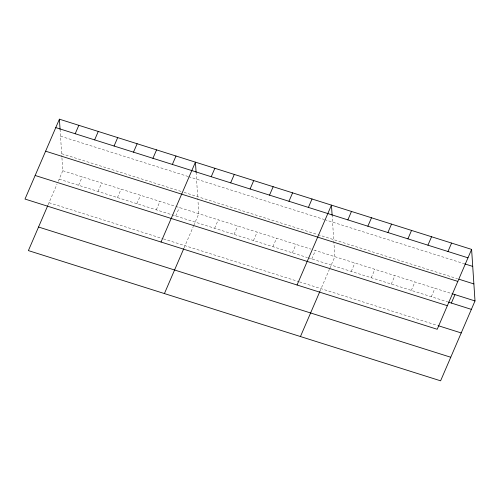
<?xml version="1.0" encoding="UTF-8"?>
<svg xmlns="http://www.w3.org/2000/svg" width="500" height="500" viewBox="0 0 500 500"><rect width="100%" height="100%" fill="white"/><g stroke="black" fill="none" stroke-linecap="round" stroke-linejoin="round"><path stroke-width="0.38" stroke-dasharray="2.5 1.88" d="M48.087 204.875L57.075 184.006M58.269 181.238L62.794 170.725L61.925 157.581M78.594 185.294L82.225 176.863M98.025 191.431L101.656 183M117.463 197.569L121.088 189.144M136.894 203.713L140.525 195.281M156.325 209.85L159.956 201.419M175.756 215.987L179.387 207.556M184.112 247.85L193.4 226.287M193.7 225.594L198.819 213.7L197.956 200.556M214.625 228.263L218.256 219.838M234.056 234.406L237.688 225.975M253.487 240.544L257.119 232.113M272.919 246.681L276.55 238.25M292.356 252.819L295.981 244.394M311.788 258.962L315.419 250.531M319.837 291.531L329.425 269.262M329.725 268.569L334.85 256.669L332.119 215.175M351.244 271.425L354.869 262.994M371.262 277.75L374.894 269.319M391.281 284.075L394.913 275.644M411.306 290.4L414.938 281.969M431.325 296.725L434.956 288.294M60.519 136.188L187.913 176.431M188.631 176.663L323.938 219.406M324.663 219.631L463.831 263.6M61.675 153.713L181.15 191.456M184.025 192.369L317.175 234.431M317.894 234.656L457.569 278.781M62.794 170.725L175.069 206.194M175.787 206.419L311.1 249.169M313.975 250.075L451.269 293.45M59.162 179.156L307.469 257.594M308.188 257.825L447.644 301.875M49.006 202.731L162.725 238.656M163.444 238.881L298.756 281.625M299.475 281.856L437.488 325.456M196.088 172.206L197.906 199.781M60.062 129.231L61.875 156.806"/><path stroke-width="0.75" d="M59.4 119.181L25 199.056L437.206 329.275L471.606 249.4L59.4 119.181L60.062 129.231M75.2 133.75L78.831 125.319M47.775 205.588L28.394 250.6L440.6 380.819L475 300.944L471.606 249.4M94.637 139.887L98.263 131.456M114.069 146.025L117.7 137.594M133.5 152.162L137.131 143.737M152.931 158.306L156.562 149.875M172.369 164.444L175.994 156.012M161.031 242.031L195.431 162.15L196.088 172.206M211.231 176.719L214.862 168.294M164.419 293.575L183.806 248.562M230.662 182.856L234.294 174.431M250.094 189L253.725 180.569M269.531 195.138L273.156 186.706M288.962 201.275L292.594 192.844M308.394 207.413L312.025 198.988M297.056 285L331.456 205.125L332.119 215.175M347.85 219.881L351.481 211.45M300.45 336.544L319.837 291.531M367.869 226.2L371.5 217.775M387.894 232.525L391.519 224.1M407.912 238.85L411.544 230.425M427.931 245.175L431.562 236.75M447.956 251.5L451.587 243.075M451.35 303.05L454.981 294.619M55.769 127.606L467.975 257.825M464.569 263.831L472.725 266.406M459.05 279.25L473.881 283.931M45.619 151.188L457.825 281.406M452.013 293.681L475 300.944M448.381 302.113L471.369 309.375M35.156 175.481L447.362 305.7M438.225 325.688L461.219 332.95M38.544 227.025L450.756 357.244"/></g></svg>
